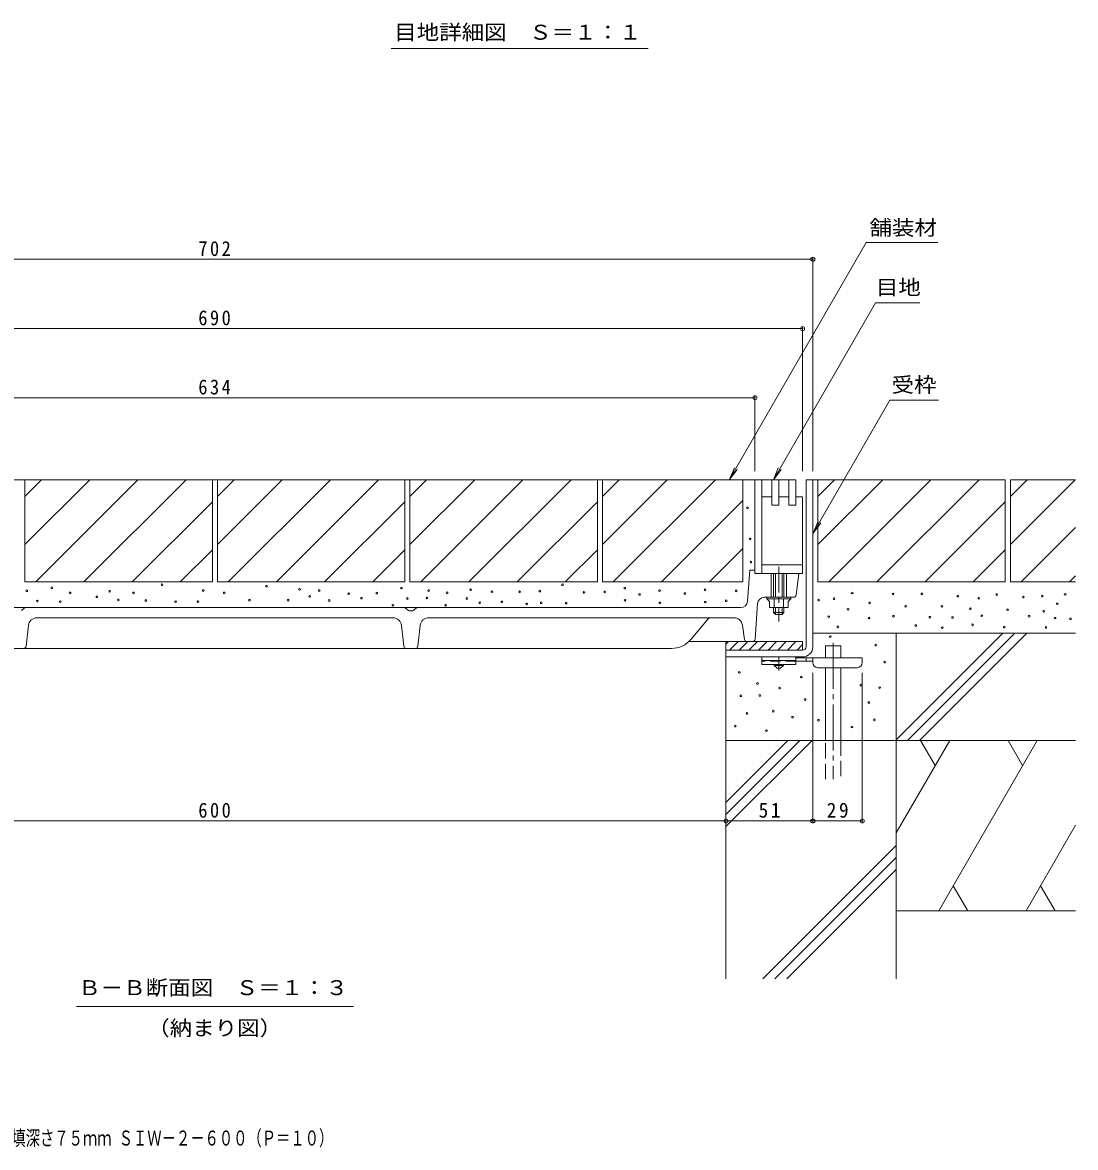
# Model space of a CAD drawing. Units: millimetres at full size, sheet at 1:3. Extents: x -1123 to 1153, y -824 to 816.
# Drawn here: x 491 to 1110, y -810 to -150 of the extents above; entities that cross this region are included whole.
import ezdxf
from ezdxf.enums import TextEntityAlignment as Align

# ---------------------------------------------------------------- set-up
doc = ezdxf.new("R2010")
doc.units = ezdxf.units.MM
doc.header["$LTSCALE"] = 3
doc.header["$PDMODE"] = 32
doc.header["$PDSIZE"] = 2.4
for name, pattern in [('CHAIN1', [8, 5, -1, 1, -1]), ('CHAIN2', [12, 9, -1, 1, -1]), ('DASHED2', [3, 2, -1]), ('DASHED3', [4, 3, -1])]:
    doc.linetypes.add(name, pattern=pattern)
for name, color, linetype, lineweight in [('4-1', 2, 'Continuous', 9), ('4-2', 3, 'Continuous', 9), ('4-4', 2, 'Continuous', 9), ('4-5', 7, 'Continuous', 9), ('4-6', 6, 'Continuous', 5), ('4-9', 3, 'Continuous', 9), ('4-E', 7, 'Continuous', 9), ('F-5_F-5ﾚｲﾔ', 2, 'Continuous', 9)]:
    doc.layers.add(name, color=color, linetype=linetype, lineweight=lineweight)
doc.styles.add('ＭＳ ゴシック', font='')
doc.styles.get('ＭＳ ゴシック').set_extended_font_data('MS Gothic')

msp = doc.modelspace()

# ---------------------------------------------------------------- linework, layer by layer
at = {"layer": '4-1'}
for p, q in [((955.423, -418.344), (951.423, -418.344)), ((951.423, -516.344), (951.423, -418.344)), ((955.423, -516.344), (955.423, -418.344)), ((904.423, -513.344), (949.423, -513.344)), ((904.423, -513.344), (904.423, -522.344)), ((905.89, -513.344), (904.423, -514.811)), ((911.547, -513.344), (906.547, -518.344)), ((917.204, -513.344), (912.204, -518.344)), ((922.861, -513.344), (917.861, -518.344)), ((928.518, -513.344), (923.517, -518.344)), ((934.174, -513.344), (929.174, -518.344)), ((939.831, -513.344), (934.831, -518.344)), ((945.488, -513.344), (940.488, -518.344)), ((949.423, -513.344), (949.423, -518.344)), ((949.423, -518.344), (904.423, -518.344)), ((949.423, -515.066), (946.145, -518.344)), ((949.454, -522.344), (904.423, -522.344))]:
    msp.add_line(p, q, dxfattribs=at)
for radius in [2, 6]:
    msp.add_arc((949.423, -516.344), radius, 270, 0, dxfattribs=at)
at = {"layer": '4-2'}
for p, q in [((283.423, -418.344), (925.423, -418.344)), ((921.423, -473.344), (921.423, -418.344)), ((925.423, -418.344), (925.423, -473.344)), ((925.423, -418.344), (945.423, -418.344)), ((931.423, -418.344), (931.423, -433.344)), ((935.423, -433.344), (935.423, -418.344)), ((941.423, -418.344), (941.423, -433.344)), ((945.423, -433.344), (945.423, -418.344)), ((925.423, -428.344), (931.423, -428.344)), ((935.423, -428.344), (941.423, -428.344)), ((945.423, -428.344), (949.423, -428.344)), ((949.423, -473.344), (949.423, -428.344)), ((931.423, -433.344), (935.423, -433.344)), ((941.423, -433.344), (945.423, -433.344)), ((949.423, -468.344), (925.423, -468.344)), ((917.101, -489.629), (918.407, -471.344)), ((921.423, -471.344), (918.407, -471.344)), ((949.423, -473.344), (921.423, -473.344)), ((930.923, -473.344), (930.923, -487.344)), ((932.423, -487.344), (932.423, -473.344)), ((933.423, -487.344), (933.423, -473.344)), ((937.423, -487.344), (937.423, -473.344)), ((938.423, -487.344), (938.423, -473.344)), ((939.923, -473.344), (939.923, -487.344)), ((945.587, -486.03), (947.173, -473.344)), ((944.098, -487.344), (927.004, -487.344)), ((928.423, -487.344), (928.423, -488.144)), ((928.423, -488.144), (942.423, -488.144)), ((928.423, -488.144), (929.898, -489.744)), ((932.66, -488.144), (932.66, -493.344)), ((938.185, -488.144), (938.185, -493.344)), ((942.423, -488.144), (940.948, -489.744)), ((942.423, -487.344), (942.423, -488.144)), ((913.111, -493.344), (295.734, -493.344)), ((492.512, -493.673), (490.834, -495.015)), ((716.334, -493.673), (718.012, -495.015)), ((720.834, -495.015), (722.512, -493.673)), ((921.522, -511.951), (923.014, -491.059)), ((932.423, -493.344), (932.423, -496.344)), ((933.423, -493.344), (933.423, -497.344)), ((937.423, -497.344), (937.423, -493.344)), ((938.423, -493.344), (938.423, -496.344)), ((940.948, -489.744), (940.948, -493.344)), ((499.898, -499.344), (708.948, -499.344)), ((718.949, -495.344), (719.897, -495.344)), ((729.898, -499.344), (909.086, -499.344)), ((883.921, -511.947), (893.973, -499.884)), ((932.423, -496.344), (938.423, -496.344)), ((932.423, -496.344), (933.423, -497.344)), ((933.423, -497.344), (937.423, -497.344)), ((937.423, -497.344), (938.423, -496.344)), ((493.571, -516.01), (494.929, -503.792)), ((715.275, -516.01), (713.917, -503.792)), ((724.929, -503.792), (723.571, -516.01)), ((914.036, -503.637), (915.239, -512.056)), ((882.595, -513.344), (916.71, -513.344)), ((916.724, -513.344), (920.026, -513.344)), ((872.397, -517.344), (336.448, -517.344))]:
    msp.add_line(p, q, dxfattribs=at)
at = {"layer": '4-2', "linetype": 'CHAIN1'}
msp.add_line((935.423, -469.522), (935.423, -501.539), dxfattribs=at)
at = {"layer": '4-2'}
msp.add_lwpolyline([(929.898, -489.744), (929.898, -493.344), (940.948, -493.344)], dxfattribs=at)
for centre, radius, start, end in [((927.004, -491.344), 4, 90, 175.91434), ((944.098, -485.844), 1.5, 270, 352.87521), ((493.449, -494.844), 1.5, 90, 128.65988), ((715.397, -494.844), 1.5, 51.34012, 90), ((718.949, -493.844), 1.5, 231.34012, 270), ((719.897, -493.844), 1.5, 270, 308.65952), ((723.449, -494.844), 1.5, 90, 128.65952), ((913.111, -489.344), 4, 270, 355.91434), ((499.898, -504.344), 5, 90, 173.65974), ((708.948, -504.344), 5, 6.34026, 90), ((729.898, -504.344), 5, 90, 173.65976), ((895.125, -500.844), 1.5, 90, 140.19394), ((909.086, -504.344), 5, 8.13034, 90), ((872.397, -502.344), 15, 270, 320.19438), ((916.724, -511.844), 1.5, 188.1293, 270), ((920.026, -511.844), 1.5, 270, 355.91425), ((492.08, -515.844), 1.5, 270, 353.65976), ((716.765, -515.844), 1.5, 186.34024, 270), ((722.08, -515.844), 1.5, 270, 353.65987)]:
    msp.add_arc(centre, radius, start, end, dxfattribs=at)
at = {"layer": '4-4', "color": 7}
for p, q in [((253.423, -288.986), (955.423, -288.986)), ((955.423, -288.086), (955.423, -413.344)), ((949.423, -329.622), (259.423, -329.622)), ((949.423, -328.722), (949.423, -413.344)), ((921.423, -369.305), (921.423, -413.344)), ((287.423, -370.205), (921.423, -370.205)), ((955.423, -619.492), (955.423, -531.644)), ((984.423, -619.492), (984.423, -531.644)), ((304.423, -618.592), (904.423, -618.592)), ((904.423, -618.592), (955.423, -618.592)), ((955.423, -618.592), (984.423, -618.592))]:
    msp.add_line(p, q, dxfattribs=at)
for p in [(955.423, -288.986), (949.423, -329.622), (921.423, -370.205), (904.423, -618.592), (955.423, -618.592), (984.423, -618.592)]:
    msp.add_point(p, dxfattribs=at)
at = {"layer": '4-5'}
for p, q in [((986.826, -279.139), (906.488, -418.289)), ((1028.751, -279.139), (986.826, -279.139)), ((992.251, -314.424), (932.252, -418.345)), ((1018.252, -314.424), (992.251, -314.424)), ((1000.651, -371.671), (955.625, -449.658)), ((1029.248, -371.671), (1000.651, -371.671)), ((906.488, -418.289), (909.358, -411.36)), ((906.488, -418.289), (911.054, -412.339)), ((932.252, -418.345), (935.122, -411.416)), ((932.252, -418.345), (936.818, -412.395)), ((955.625, -449.658), (958.495, -442.729)), ((955.625, -449.658), (960.191, -443.708)), ((523.112, -727.423), (685.726, -727.423))]:
    msp.add_line(p, q, dxfattribs=at)
at = {"layer": '4-6'}
for p, q in [((955.423, -508.344), (1109.623, -508.344)), ((1004.423, -571.344), (1004.423, -508.344)), ((1004.423, -570.907), (1066.985, -508.344)), ((1011.056, -571.344), (1074.056, -508.344)), ((1018.127, -571.344), (1081.127, -508.344)), ((962.881, -522.844), (962.881, -515.844)), ((962.881, -515.844), (971.881, -515.844)), ((971.881, -522.844), (971.881, -515.844)), ((904.423, -522.344), (904.423, -711.344)), ((962.881, -571.344), (962.881, -528.644)), ((971.881, -571.344), (971.881, -528.644)), ((904.423, -607.724), (940.803, -571.344)), ((904.423, -614.795), (947.874, -571.344)), ((904.423, -621.866), (954.945, -571.344)), ((1035.754, -571.344), (1004.423, -625.612)), ((1004.423, -571.344), (1004.423, -711.344)), ((1018.707, -571.344), (1027.231, -586.108)), ((1087.056, -571.344), (1029.321, -671.344)), ((1070.009, -571.344), (1078.533, -586.108)), ((1109.623, -621.116), (1080.623, -671.344)), ((926.065, -711.344), (1004.423, -632.986)), ((933.136, -711.344), (1004.423, -640.057)), ((940.207, -711.344), (1004.423, -647.128)), ((1037.845, -656.581), (1046.369, -671.344)), ((1089.147, -656.581), (1097.671, -671.344)), ((1004.423, -671.344), (1109.623, -671.344))]:
    msp.add_line(p, q, dxfattribs=at)
at = {"layer": '4-6', "linetype": 'CHAIN2'}
msp.add_line((967.381, -514.151), (967.381, -594.011), dxfattribs=at)
at = {"layer": '4-6', "linetype": 'DASHED3'}
for p, q in [((962.881, -594.011), (962.881, -571.344)), ((971.881, -571.344), (971.881, -594.011))]:
    msp.add_line(p, q, dxfattribs=at)
at = {"layer": '4-6'}
msp.add_lwpolyline([(904.423, -571.344), (1004.423, -571.344), (1109.623, -571.344)], dxfattribs=at)
at = {"layer": '4-9'}
for p, q in [((925.423, -522.344), (925.423, -526.844)), ((945.423, -522.344), (925.423, -522.344)), ((945.423, -524.344), (925.423, -524.344)), ((945.423, -526.844), (925.423, -526.844)), ((945.423, -522.344), (945.423, -526.844))]:
    msp.add_line(p, q, dxfattribs=at)
at = {"layer": '4-9', "linetype": 'DASHED2'}
msp.add_line((945.423, -524.844), (925.423, -524.844), dxfattribs=at)
at = {"layer": '4-9', "color": 2}
for p, q in [((932.673, -527.344), (932.673, -526.844)), ((932.673, -527.344), (934.423, -528.844)), ((932.673, -527.344), (938.173, -527.344)), ((936.423, -528.844), (938.173, -527.344)), ((938.173, -527.344), (938.173, -526.844)), ((934.423, -528.844), (936.423, -528.844))]:
    msp.add_line(p, q, dxfattribs=at)
at = {"layer": '4-9', "color": 4, "linetype": 'CHAIN1'}
msp.add_line((935.423, -530.392), (935.423, -522.344), dxfattribs=at)
at = {"layer": '4-9', "color": 4}
for p, q in [((955.428, -524.844), (945.423, -524.844)), ((951.423, -524.844), (951.423, -522.844)), ((955.423, -525.644), (955.423, -522.844)), ((958.423, -528.644), (981.423, -528.644))]:
    msp.add_line(p, q, dxfattribs=at)
msp.add_lwpolyline([(984.423, -525.644), (984.423, -522.844), (945.423, -522.844)], dxfattribs=at)
for centre, start, end in [((958.423, -525.644), 180, 270), ((981.423, -525.644), 270, 0)]:
    msp.add_arc(centre, 3, start, end, dxfattribs=at)
at = {"layer": '4-E', "color": 2}
for p, q in [((492.923, -418.344), (492.923, -478.344)), ((492.923, -428.084), (502.663, -418.344)), ((492.923, -456.368), (530.947, -418.344)), ((492.923, -418.344), (602.923, -418.344)), ((499.232, -478.344), (559.232, -418.344)), ((527.516, -478.344), (587.516, -418.344)), ((602.923, -418.344), (602.923, -478.344)), ((605.923, -418.344), (605.923, -478.344)), ((605.923, -428.084), (615.663, -418.344)), ((605.923, -456.368), (643.947, -418.344)), ((605.923, -418.344), (715.923, -418.344)), ((612.232, -478.344), (672.232, -418.344)), ((640.516, -478.344), (700.516, -418.344)), ((715.923, -418.344), (715.923, -478.344)), ((718.923, -418.344), (718.923, -478.344)), ((718.923, -428.084), (728.663, -418.344)), ((718.923, -456.368), (756.947, -418.344)), ((718.923, -418.344), (828.923, -418.344)), ((725.232, -478.344), (785.232, -418.344)), ((753.516, -478.344), (813.516, -418.344)), ((828.923, -418.344), (828.923, -478.344)), ((831.923, -418.344), (914.423, -418.344)), ((831.923, -428.084), (841.663, -418.344)), ((831.923, -456.368), (869.947, -418.344)), ((838.232, -478.344), (898.232, -418.344)), ((914.423, -418.344), (914.423, -478.344)), ((955.423, -418.344), (1068.423, -418.344)), ((958.423, -418.344), (958.423, -478.344)), ((958.423, -428.084), (968.163, -418.344)), ((958.423, -456.368), (996.447, -418.344)), ((964.731, -478.344), (1024.731, -418.344)), ((993.016, -478.344), (1053.016, -418.344)), ((1068.423, -418.344), (1068.423, -478.344)), ((1071.423, -428.084), (1081.163, -418.344)), ((1071.423, -418.344), (1071.423, -478.344)), ((1071.423, -418.344), (1109.623, -418.344)), ((1071.423, -456.368), (1109.447, -418.344)), ((555.8, -478.344), (602.923, -431.221)), ((668.8, -478.344), (715.923, -431.221)), ((781.8, -478.344), (828.923, -431.221)), ((866.516, -478.344), (914.423, -430.437)), ((1021.3, -478.344), (1068.423, -431.221)), ((1077.731, -478.344), (1109.623, -446.453)), ((584.084, -478.344), (602.923, -459.505)), ((697.084, -478.344), (715.923, -459.505)), ((810.084, -478.344), (828.923, -459.505)), ((894.8, -478.344), (914.423, -458.721)), ((1049.584, -478.344), (1068.423, -459.505)), ((1106.016, -478.344), (1109.623, -474.737)), ((492.923, -478.344), (602.923, -478.344)), ((605.923, -478.344), (715.923, -478.344)), ((718.923, -478.344), (828.923, -478.344)), ((958.423, -478.344), (1068.423, -478.344)), ((1071.423, -478.344), (1109.623, -478.344))]:
    msp.add_line(p, q, dxfattribs=at)
msp.add_lwpolyline([(831.923, -418.344), (831.923, -478.344), (914.423, -478.344)], dxfattribs=at)
at = {"layer": '4-E'}
for centre in [(917.05, -434.781), (918.585, -453.035), (919.097, -466.682), (508.676, -481.765), (573.318, -479.988), (634.731, -480.841), (713.913, -481.88), (808.443, -479.988), (844.998, -481.934), (493.947, -483.513), (519.411, -484.761), (535.139, -487.008), (542.628, -483.762), (547.732, -488.87), (556.608, -484.761), (597.542, -483.4), (609.908, -484.761), (624.666, -489.029), (647.382, -489.037), (654.123, -482.671), (660.114, -486.79), (665.648, -483.378), (682.957, -485.209), (690.446, -487.872), (699.434, -484.876), (717.408, -488.038), (728.892, -487.705), (729.89, -483.378), (740.708, -484.71), (752.358, -488.038), (754.522, -482.879), (767.004, -484.044), (783.314, -484.044), (795.135, -483.679), (821.067, -484.423), (833.227, -484.151), (853.698, -485.649), (865.468, -483.432), (880.326, -485.15), (892.097, -482.932), (910.397, -483.571), (958.845, -488.985), (967.856, -488.213), (978.52, -484.82), (1002.516, -485.388), (1019.462, -485.275), (1040.501, -486.639), (1052.784, -487.89), (1063.361, -485.73), (1078.998, -487.208), (1090.144, -486.639), (1103.563, -485.616), (500.188, -489.504), (513.614, -489.869), (563.848, -489.255), (581.336, -489.882), (594.472, -489.882), (671.473, -489.203), (708.92, -492.033), (739.876, -492.033), (759.848, -490.535), (772.829, -490.035), (787.461, -491.247), (795.99, -490.565), (810.661, -490.735), (845.168, -489.099), (865.639, -490.596), (892.268, -490.097), (904.597, -489.371), (976.131, -494.373), (988.755, -490.62), (1009.909, -492.553), (1031.176, -492.667), (1047.894, -494.032), (1069.729, -494.6), (1090.94, -495.51), (1098.901, -491.075), (964.759, -498.666), (988.414, -499.491), (1002.744, -498.467), (1024.125, -499.036), (1037.431, -499.149), (1054.604, -498.126), (1082.41, -498.467), (1097.65, -499.491), (1106.634, -499.946), (970.12, -504.662), (1015.84, -503.933), (1031.374, -505.154), (1049.237, -503.489), (1067.767, -504.821), (1092.287, -505.043), (965.626, -510.403), (992.338, -515.396), (997.581, -525.382), (912.202, -531.374), (948.651, -534.12), (922.937, -537.864), (935.919, -540.611), (983.601, -538.863), (994.585, -540.361), (913.201, -545.104), (924.319, -544.944), (950.897, -547.351), (932.196, -554.153), (988.344, -549.099), (916.774, -555.484), (943.514, -557.703), (958.714, -559.479), (991.557, -559.257), (909.895, -562.918), (928.202, -565.581), (978.353, -563.473)]:
    msp.add_circle(centre, 0.5, dxfattribs=at)
at = {"layer": 'F-5_F-5ﾚｲﾔ', "color": 7}
msp.add_line((858.797, -165.32), (707.863, -165.32), dxfattribs=at)

# ---------------------------------------------------------------- texts
at = {"layer": '4-4', "char_height": 8.798, "attachment_point": 7, "style": 'ＭＳ ゴシック'}
for s, insert in [('\\T1.27;\\W0.9;702', (594.673, -287.186)), ('\\T1.27;\\W0.9;690', (594.673, -327.822)), ('\\T1.27;\\W0.9;634', (594.673, -368.405)), ('\\T1.27;\\W0.9;600', (594.673, -616.792)), ('\\T1.27;\\W0.95;51', (923.548, -616.792)), ('\\T1.27;\\W0.95;29', (963.548, -616.792))]:
    msp.add_mtext(s, dxfattribs=dict(at, insert=insert))
at = {"layer": '4-5', "color": 2, "style": 'ＭＳ ゴシック', "width": 1.1}
for s, p in [('舗装材', (988.675, -277.464)), ('目地', (992.39, -312.417)), ('受枠', (1001.653, -369.664)), ('Ｂ－Ｂ断面図\u3000Ｓ＝１：３', (524.181, -723.467)), ('（納まり図）', (564.669, -747.146))]:
    msp.add_text(s, height=8.798, dxfattribs=at).set_placement(p, align=Align.BOTTOM_LEFT)
at = {"layer": 'F-5_F-5ﾚｲﾔ', "style": 'ＭＳ ゴシック'}
for s, width, p in [('目地詳細図\u3000Ｓ＝１：１', 1.1, (709.673, -162.741)), ('ステンレス目地付\u3000鋳鉄製蓋\u3000集水桝用\u3000インターロッキングブロック用\u3000充填深さ７５ｍｍ ＳＩＷ－２－６００（Ｐ＝１０）', 0.7, (190.916, -811.723))]:
    msp.add_text(s, height=8.798, dxfattribs=dict(at, width=width)).set_placement(p, align=Align.BOTTOM_LEFT)

doc.saveas('drawing.dxf')
